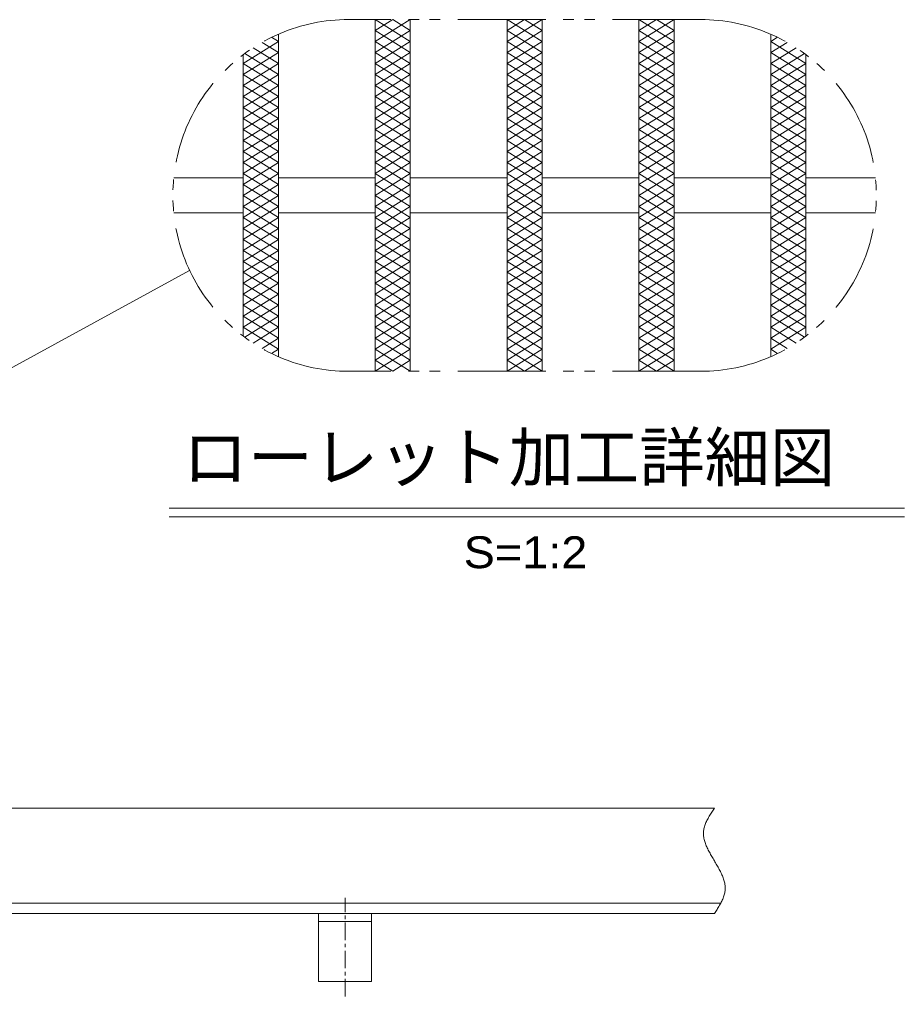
# Model space of a CAD drawing. Units: millimetres, scale not verified. Extents: x -1050 to 1050, y -742 to 742.
# Drawn here: x 212 to 463.6, y 153.9 to 431.7 of the extents above; entities that cross this region are included whole.
import ezdxf
from ezdxf.enums import TextEntityAlignment as Align

# ---------------------------------------------------------------- set-up
doc = ezdxf.new("R2010")
doc.units = ezdxf.units.MM
doc.header["$LTSCALE"] = 5
doc.linetypes.add('CHAIN1', pattern=[8, 5, -1, 1, -1])
doc.linetypes.add('DOUBLE_CHAIN1', pattern=[8.8, 5, -1, 0.6, -0.6, 0.6, -1])
for name, color, linetype, lineweight in [('0-1_寸法注釈', 2, 'Continuous', 9), ('0-4_蓋', 5, 'Continuous', 9), ('0-5_ハッチング', 4, 'Continuous', 9), ('0-6_想像線', 134, 'DOUBLE_CHAIN1', 9), ('0-9_枠', 7, 'Continuous', 9), ('0-B_アンカー', 7, 'Continuous', 9)]:
    doc.layers.add(name, color=color, linetype=linetype, lineweight=lineweight)
doc.styles.add('HG丸ｺﾞｼｯｸM-PRO', font='')
doc.styles.get('HG丸ｺﾞｼｯｸM-PRO').set_extended_font_data('HG丸ｺﾞｼｯｸM-PRO')

# ---------------------------------------------------------------- blocks, each defined once
blk = doc.blocks.new('A$C5D7C781A')
at = {"layer": '0-B_アンカー', "color": 6, "linetype": 'CHAIN1'}
blk.add_line((37.5, 140.11), (37.5, 0), dxfattribs=at)
at = {"layer": '0-B_アンカー'}
for p, q in [((0, 118.78), (0, 22.26)), ((0, 118.78), (75, 118.78)), ((75, 118.78), (75, 22.26)), ((75, 33.76), (0, 33.76)), ((0, 22.26), (75, 22.26))]:
    blk.add_line(p, q, dxfattribs=at)

msp = doc.modelspace()

# ---------------------------------------------------------------- linework, layer by layer
at = {"layer": '0-1_寸法注釈'}
for p, q in [((260.37, 360.362), (135.056, 291.755)), ((254.558, 292.76), (463.597, 292.76)), ((254.558, 290.26), (463.597, 290.26))]:
    msp.add_line(p, q, dxfattribs=at)
at = {"layer": '0-4_蓋'}
for p, q in [((313.103, 431.67), (313.103, 331.67)), ((313.103, 431.67), (313.103, 331.67)), ((323.103, 431.67), (323.103, 331.67)), ((323.103, 431.67), (323.103, 331.67)), ((350.603, 431.67), (350.603, 331.67)), ((350.603, 431.67), (350.603, 331.67)), ((360.603, 431.67), (360.603, 331.67)), ((360.603, 431.67), (360.603, 331.67)), ((388.103, 431.67), (388.103, 331.67)), ((388.103, 431.67), (388.103, 331.67)), ((398.103, 431.67), (398.103, 331.67)), ((398.103, 431.67), (398.103, 331.67)), ((285.603, 427.496), (285.603, 335.844)), ((285.603, 427.496), (285.603, 335.844)), ((425.603, 427.496), (425.603, 335.844)), ((425.603, 427.496), (425.603, 335.844)), ((275.603, 421.67), (275.603, 341.67)), ((275.603, 421.67), (275.603, 341.67)), ((435.603, 421.67), (435.603, 341.67)), ((435.603, 421.67), (435.603, 341.67)), ((255.853, 386.67), (275.603, 386.67)), ((285.603, 386.67), (313.103, 386.67)), ((323.103, 386.67), (350.603, 386.67)), ((360.603, 386.67), (388.103, 386.67)), ((398.103, 386.67), (425.603, 386.67)), ((435.603, 386.67), (455.352, 386.67)), ((255.853, 376.67), (275.603, 376.67)), ((285.603, 376.67), (313.103, 376.67)), ((323.103, 376.67), (350.603, 376.67)), ((360.603, 376.67), (388.103, 376.67)), ((398.103, 376.67), (425.603, 376.67)), ((435.603, 376.67), (455.352, 376.67))]:
    msp.add_line(p, q, dxfattribs=at)
at = {"layer": '0-5_ハッチング'}
for p, q in [((313.103, 425.42), (323.103, 431.67)), ((313.103, 431.67), (323.103, 425.42)), ((313.103, 428.545), (318.103, 431.67)), ((318.103, 431.67), (323.103, 428.545)), ((350.603, 425.42), (360.603, 431.67)), ((350.603, 431.67), (360.603, 425.42)), ((350.603, 428.545), (355.603, 431.67)), ((355.603, 431.67), (360.603, 428.545)), ((388.103, 425.42), (398.103, 431.67)), ((388.103, 431.67), (398.103, 425.42)), ((388.103, 428.545), (393.103, 431.67)), ((393.103, 431.67), (398.103, 428.545)), ((313.103, 422.295), (323.103, 428.545)), ((313.103, 428.545), (323.103, 422.295)), ((350.603, 422.295), (360.603, 428.545)), ((350.603, 428.545), (360.603, 422.295)), ((388.103, 422.295), (398.103, 428.545)), ((388.103, 428.545), (398.103, 422.295)), ((275.603, 419.17), (285.603, 425.42)), ((280.978, 425.186), (285.603, 422.295)), ((283.692, 426.614), (285.603, 425.42)), ((313.103, 419.17), (323.103, 425.42)), ((313.103, 425.42), (323.103, 419.17)), ((350.603, 419.17), (360.603, 425.42)), ((350.603, 425.42), (360.603, 419.17)), ((388.103, 419.17), (398.103, 425.42)), ((388.103, 425.42), (398.103, 419.17)), ((425.603, 425.42), (427.513, 426.614)), ((425.603, 425.42), (435.603, 419.17)), ((425.603, 422.295), (430.228, 425.186)), ((275.603, 416.045), (285.603, 422.295)), ((278.438, 423.648), (285.603, 419.17)), ((313.103, 416.045), (323.103, 422.295)), ((313.103, 422.295), (323.103, 416.045)), ((350.603, 416.045), (360.603, 422.295)), ((350.603, 422.295), (360.603, 416.045)), ((388.103, 416.045), (398.103, 422.295)), ((388.103, 422.295), (398.103, 416.045)), ((425.603, 419.17), (432.767, 423.648)), ((425.603, 422.295), (435.603, 416.045)), ((276.06, 422.009), (285.603, 416.045)), ((425.603, 416.045), (435.145, 422.009)), ((275.603, 419.17), (285.603, 412.92)), ((275.603, 412.92), (285.603, 419.17)), ((313.103, 419.17), (323.103, 412.92)), ((313.103, 412.92), (323.103, 419.17)), ((350.603, 419.17), (360.603, 412.92)), ((350.603, 412.92), (360.603, 419.17)), ((388.103, 419.17), (398.103, 412.92)), ((388.103, 412.92), (398.103, 419.17)), ((425.603, 419.17), (435.603, 412.92)), ((425.603, 412.92), (435.603, 419.17)), ((275.603, 416.045), (285.603, 409.795)), ((275.603, 409.795), (285.603, 416.045)), ((313.103, 416.045), (323.103, 409.795)), ((313.103, 409.795), (323.103, 416.045)), ((350.603, 416.045), (360.603, 409.795)), ((350.603, 409.795), (360.603, 416.045)), ((388.103, 416.045), (398.103, 409.795)), ((388.103, 409.795), (398.103, 416.045)), ((425.603, 416.045), (435.603, 409.795)), ((425.603, 409.795), (435.603, 416.045)), ((275.603, 412.92), (285.603, 406.67)), ((275.603, 406.67), (285.603, 412.92)), ((313.103, 412.92), (323.103, 406.67)), ((313.103, 406.67), (323.103, 412.92)), ((350.603, 412.92), (360.603, 406.67)), ((350.603, 406.67), (360.603, 412.92)), ((388.103, 412.92), (398.103, 406.67)), ((388.103, 406.67), (398.103, 412.92)), ((425.603, 412.92), (435.603, 406.67)), ((425.603, 406.67), (435.603, 412.92)), ((275.603, 409.795), (285.603, 403.545)), ((275.603, 403.545), (285.603, 409.795)), ((313.103, 409.795), (323.103, 403.545)), ((313.103, 403.545), (323.103, 409.795)), ((350.603, 409.795), (360.603, 403.545)), ((350.603, 403.545), (360.603, 409.795)), ((388.103, 409.795), (398.103, 403.545)), ((388.103, 403.545), (398.103, 409.795)), ((425.603, 409.795), (435.603, 403.545)), ((425.603, 403.545), (435.603, 409.795)), ((275.603, 406.67), (285.603, 400.42)), ((275.603, 400.42), (285.603, 406.67)), ((313.103, 400.42), (323.103, 406.67)), ((313.103, 406.67), (323.103, 400.42)), ((350.603, 406.67), (360.603, 400.42)), ((350.603, 400.42), (360.603, 406.67)), ((388.103, 406.67), (398.103, 400.42)), ((388.103, 400.42), (398.103, 406.67)), ((425.603, 406.67), (435.603, 400.42)), ((425.603, 400.42), (435.603, 406.67)), ((275.603, 403.545), (285.603, 397.295)), ((275.603, 397.295), (285.603, 403.545)), ((313.103, 403.545), (323.103, 397.295)), ((313.103, 397.295), (323.103, 403.545)), ((350.603, 403.545), (360.603, 397.295)), ((350.603, 397.295), (360.603, 403.545)), ((388.103, 403.545), (398.103, 397.295)), ((388.103, 397.295), (398.103, 403.545)), ((425.603, 403.545), (435.603, 397.295)), ((425.603, 397.295), (435.603, 403.545)), ((275.603, 394.17), (285.603, 400.42)), ((275.603, 400.42), (285.603, 394.17)), ((313.103, 394.17), (323.103, 400.42)), ((313.103, 400.42), (323.103, 394.17)), ((350.603, 394.17), (360.603, 400.42)), ((350.603, 400.42), (360.603, 394.17)), ((388.103, 394.17), (398.103, 400.42)), ((388.103, 400.42), (398.103, 394.17)), ((425.603, 394.17), (435.603, 400.42)), ((425.603, 400.42), (435.603, 394.17)), ((275.603, 391.045), (285.603, 397.295)), ((275.603, 397.295), (285.603, 391.045)), ((313.103, 391.045), (323.103, 397.295)), ((313.103, 397.295), (323.103, 391.045)), ((350.603, 391.045), (360.603, 397.295)), ((350.603, 397.295), (360.603, 391.045)), ((388.103, 391.045), (398.103, 397.295)), ((388.103, 397.295), (398.103, 391.045)), ((425.603, 391.045), (435.603, 397.295)), ((425.603, 397.295), (435.603, 391.045)), ((275.603, 387.92), (285.603, 394.17)), ((275.603, 394.17), (285.603, 387.92)), ((313.103, 387.92), (323.103, 394.17)), ((313.103, 394.17), (323.103, 387.92)), ((350.603, 387.92), (360.603, 394.17)), ((350.603, 394.17), (360.603, 387.92)), ((388.103, 387.92), (398.103, 394.17)), ((388.103, 394.17), (398.103, 387.92)), ((425.603, 387.92), (435.603, 394.17)), ((425.603, 394.17), (435.603, 387.92)), ((275.603, 384.795), (285.603, 391.045)), ((275.603, 391.045), (285.603, 384.795)), ((313.103, 384.795), (323.103, 391.045)), ((313.103, 391.045), (323.103, 384.795)), ((350.603, 384.795), (360.603, 391.045)), ((350.603, 391.045), (360.603, 384.795)), ((388.103, 384.795), (398.103, 391.045)), ((388.103, 391.045), (398.103, 384.795)), ((425.603, 384.795), (435.603, 391.045)), ((425.603, 391.045), (435.603, 384.795)), ((275.603, 381.67), (285.603, 387.92)), ((275.603, 387.92), (285.603, 381.67)), ((313.103, 381.67), (323.103, 387.92)), ((313.103, 387.92), (323.103, 381.67)), ((350.603, 381.67), (360.603, 387.92)), ((350.603, 387.92), (360.603, 381.67)), ((388.103, 381.67), (398.103, 387.92)), ((388.103, 387.92), (398.103, 381.67)), ((425.603, 381.67), (435.603, 387.92)), ((425.603, 387.92), (435.603, 381.67)), ((275.603, 378.545), (285.603, 384.795)), ((275.603, 384.795), (285.603, 378.545)), ((313.103, 378.545), (323.103, 384.795)), ((313.103, 384.795), (323.103, 378.545)), ((350.603, 378.545), (360.603, 384.795)), ((350.603, 384.795), (360.603, 378.545)), ((388.103, 378.545), (398.103, 384.795)), ((388.103, 384.795), (398.103, 378.545)), ((425.603, 378.545), (435.603, 384.795)), ((425.603, 384.795), (435.603, 378.545)), ((275.603, 375.42), (285.603, 381.67)), ((275.603, 381.67), (285.603, 375.42)), ((313.103, 375.42), (323.103, 381.67)), ((313.103, 381.67), (323.103, 375.42)), ((350.603, 375.42), (360.603, 381.67)), ((350.603, 381.67), (360.603, 375.42)), ((388.103, 375.42), (398.103, 381.67)), ((388.103, 381.67), (398.103, 375.42)), ((425.603, 375.42), (435.603, 381.67)), ((425.603, 381.67), (435.603, 375.42)), ((275.603, 372.295), (285.603, 378.545)), ((275.603, 378.545), (285.603, 372.295)), ((313.103, 372.295), (323.103, 378.545)), ((313.103, 378.545), (323.103, 372.295)), ((350.603, 372.295), (360.603, 378.545)), ((350.603, 378.545), (360.603, 372.295)), ((388.103, 372.295), (398.103, 378.545)), ((388.103, 378.545), (398.103, 372.295)), ((425.603, 372.295), (435.603, 378.545)), ((425.603, 378.545), (435.603, 372.295)), ((275.603, 369.17), (285.603, 375.42)), ((275.603, 375.42), (285.603, 369.17)), ((313.103, 369.17), (323.103, 375.42)), ((313.103, 375.42), (323.103, 369.17)), ((350.603, 369.17), (360.603, 375.42)), ((350.603, 375.42), (360.603, 369.17)), ((388.103, 369.17), (398.103, 375.42)), ((388.103, 375.42), (398.103, 369.17)), ((425.603, 369.17), (435.603, 375.42)), ((425.603, 375.42), (435.603, 369.17)), ((275.603, 366.045), (285.603, 372.295)), ((275.603, 372.295), (285.603, 366.045)), ((313.103, 366.045), (323.103, 372.295)), ((313.103, 372.295), (323.103, 366.045)), ((350.603, 366.045), (360.603, 372.295)), ((350.603, 372.295), (360.603, 366.045)), ((388.103, 366.045), (398.103, 372.295)), ((388.103, 372.295), (398.103, 366.045)), ((425.603, 366.045), (435.603, 372.295)), ((425.603, 372.295), (435.603, 366.045)), ((275.603, 362.92), (285.603, 369.17)), ((275.603, 369.17), (285.603, 362.92)), ((313.103, 362.92), (323.103, 369.17)), ((313.103, 369.17), (323.103, 362.92)), ((350.603, 362.92), (360.603, 369.17)), ((350.603, 369.17), (360.603, 362.92)), ((388.103, 362.92), (398.103, 369.17)), ((388.103, 369.17), (398.103, 362.92)), ((425.603, 362.92), (435.603, 369.17)), ((425.603, 369.17), (435.603, 362.92)), ((275.603, 359.795), (285.603, 366.045)), ((275.603, 366.045), (285.603, 359.795)), ((313.103, 359.795), (323.103, 366.045)), ((313.103, 366.045), (323.103, 359.795)), ((350.603, 359.795), (360.603, 366.045)), ((350.603, 366.045), (360.603, 359.795)), ((388.103, 359.795), (398.103, 366.045)), ((388.103, 366.045), (398.103, 359.795)), ((425.603, 359.795), (435.603, 366.045)), ((425.603, 366.045), (435.603, 359.795)), ((275.603, 356.67), (285.603, 362.92)), ((275.603, 362.92), (285.603, 356.67)), ((313.103, 356.67), (323.103, 362.92)), ((313.103, 362.92), (323.103, 356.67)), ((350.603, 356.67), (360.603, 362.92)), ((350.603, 362.92), (360.603, 356.67)), ((388.103, 356.67), (398.103, 362.92)), ((388.103, 362.92), (398.103, 356.67)), ((425.603, 356.67), (435.603, 362.92)), ((425.603, 362.92), (435.603, 356.67)), ((275.603, 359.795), (285.603, 353.545)), ((275.603, 353.545), (285.603, 359.795)), ((313.103, 359.795), (323.103, 353.545)), ((313.103, 353.545), (323.103, 359.795)), ((350.603, 359.795), (360.603, 353.545)), ((350.603, 353.545), (360.603, 359.795)), ((388.103, 359.795), (398.103, 353.545)), ((388.103, 353.545), (398.103, 359.795)), ((425.603, 359.795), (435.603, 353.545)), ((425.603, 353.545), (435.603, 359.795)), ((275.603, 356.67), (285.603, 350.42)), ((275.603, 350.42), (285.603, 356.67)), ((313.103, 356.67), (323.103, 350.42)), ((313.103, 350.42), (323.103, 356.67)), ((350.603, 356.67), (360.603, 350.42)), ((350.603, 350.42), (360.603, 356.67)), ((388.103, 356.67), (398.103, 350.42)), ((388.103, 350.42), (398.103, 356.67)), ((425.603, 356.67), (435.603, 350.42)), ((425.603, 350.42), (435.603, 356.67)), ((275.603, 353.545), (285.603, 347.295)), ((275.603, 347.295), (285.603, 353.545)), ((313.103, 353.545), (323.103, 347.295)), ((313.103, 347.295), (323.103, 353.545)), ((350.603, 353.545), (360.603, 347.295)), ((350.603, 347.295), (360.603, 353.545)), ((388.103, 353.545), (398.103, 347.295)), ((388.103, 347.295), (398.103, 353.545)), ((425.603, 353.545), (435.603, 347.295)), ((425.603, 347.295), (435.603, 353.545)), ((275.603, 350.42), (285.603, 344.17)), ((275.603, 344.17), (285.603, 350.42)), ((313.103, 350.42), (323.103, 344.17)), ((313.103, 344.17), (323.103, 350.42)), ((350.603, 350.42), (360.603, 344.17)), ((350.603, 344.17), (360.603, 350.42)), ((388.103, 350.42), (398.103, 344.17)), ((388.103, 344.17), (398.103, 350.42)), ((425.603, 350.42), (435.603, 344.17)), ((425.603, 344.17), (435.603, 350.42)), ((275.603, 347.295), (285.603, 341.045)), ((276.06, 341.331), (285.603, 347.295)), ((313.103, 347.295), (323.103, 341.045)), ((313.103, 341.045), (323.103, 347.295)), ((350.603, 347.295), (360.603, 341.045)), ((350.603, 341.045), (360.603, 347.295)), ((388.103, 347.295), (398.103, 341.045)), ((388.103, 341.045), (398.103, 347.295)), ((425.603, 347.295), (435.145, 341.331)), ((425.603, 341.045), (435.603, 347.295)), ((275.603, 344.17), (285.603, 337.92)), ((278.438, 339.692), (285.603, 344.17)), ((313.103, 344.17), (323.103, 337.92)), ((313.103, 337.92), (323.103, 344.17)), ((350.603, 344.17), (360.603, 337.92)), ((350.603, 337.92), (360.603, 344.17)), ((388.103, 344.17), (398.103, 337.92)), ((388.103, 337.92), (398.103, 344.17)), ((425.603, 337.92), (435.603, 344.17)), ((425.603, 344.17), (432.767, 339.692)), ((280.978, 338.154), (285.603, 341.045)), ((313.103, 341.045), (323.103, 334.795)), ((313.103, 334.795), (323.103, 341.045)), ((350.603, 341.045), (360.603, 334.795)), ((350.603, 334.795), (360.603, 341.045)), ((388.103, 341.045), (398.103, 334.795)), ((388.103, 334.795), (398.103, 341.045)), ((425.603, 341.045), (430.228, 338.154)), ((283.692, 336.726), (285.603, 337.92)), ((313.103, 337.92), (323.103, 331.67)), ((313.103, 331.67), (323.103, 337.92)), ((350.603, 337.92), (360.603, 331.67)), ((350.603, 331.67), (360.603, 337.92)), ((388.103, 337.92), (398.103, 331.67)), ((388.103, 331.67), (398.103, 337.92)), ((425.603, 337.92), (427.513, 336.726)), ((313.103, 334.795), (318.103, 331.67)), ((318.103, 331.67), (323.103, 334.795)), ((350.603, 334.795), (355.603, 331.67)), ((355.603, 331.67), (360.603, 334.795)), ((388.103, 334.795), (393.103, 331.67)), ((393.103, 331.67), (398.103, 334.795))]:
    msp.add_line(p, q, dxfattribs=at)
at = {"layer": '0-6_想像線'}
for p, q in [((405.603, 431.67), (305.603, 431.67)), ((405.603, 331.67), (305.603, 331.67))]:
    msp.add_line(p, q, dxfattribs=at)
for points in [[(409.55, 207.475), (409.359, 207.182), (409.169, 206.888), (408.98, 206.595), (408.792, 206.301), (408.608, 206.007), (408.427, 205.714), (408.249, 205.42), (408.076, 205.126), (407.909, 204.831), (407.747, 204.537), (407.592, 204.242), (407.443, 203.947), (407.303, 203.652), (407.171, 203.357), (407.048, 203.061), (406.935, 202.765), (406.832, 202.468), (406.741, 202.172), (406.661, 201.874), (406.593, 201.577), (406.538, 201.279), (406.497, 200.98), (406.47, 200.681), (406.458, 200.381), (406.46, 200.081), (406.476, 199.781), (406.505, 199.48), (406.547, 199.178), (406.601, 198.876), (406.666, 198.574), (406.743, 198.272), (406.829, 197.969), (406.926, 197.665), (407.032, 197.362), (407.147, 197.058), (407.27, 196.753), (407.401, 196.449), (407.538, 196.144), (407.683, 195.839)], [(407.683, 195.839), (407.833, 195.534), (407.989, 195.229), (408.15, 194.923), (408.316, 194.617), (408.485, 194.312), (408.657, 194.006), (408.833, 193.7), (409.01, 193.394), (409.189, 193.087), (409.369, 192.781), (409.55, 192.475)], [(411.417, 189.111), (411.267, 189.416), (411.111, 189.721), (410.95, 190.027), (410.784, 190.333), (410.615, 190.638), (410.443, 190.944), (410.267, 191.25), (410.09, 191.556), (409.911, 191.863), (409.731, 192.169), (409.55, 192.475)], [(409.55, 177.475), (409.741, 177.768), (409.931, 178.062), (410.12, 178.355), (410.308, 178.649), (410.492, 178.943), (410.673, 179.236), (410.851, 179.53), (411.024, 179.824), (411.191, 180.119), (411.353, 180.413), (411.508, 180.708), (411.657, 181.003), (411.797, 181.298), (411.929, 181.593), (412.052, 181.889), (412.165, 182.185), (412.268, 182.481), (412.359, 182.778), (412.439, 183.076), (412.507, 183.373), (412.562, 183.671), (412.603, 183.97), (412.63, 184.269), (412.642, 184.569), (412.64, 184.869), (412.624, 185.169), (412.595, 185.47), (412.553, 185.772), (412.499, 186.074), (412.434, 186.376), (412.357, 186.678), (412.271, 186.981), (412.174, 187.285), (412.068, 187.588), (411.953, 187.892), (411.83, 188.197), (411.699, 188.501), (411.562, 188.806), (411.417, 189.111)]]:
    msp.add_lwpolyline(points, dxfattribs=at)
for centre, start, end in [((305.603, 381.67), 90, 270), ((405.603, 381.67), 270, 90)]:
    msp.add_arc(centre, 50, start, end, dxfattribs=at)
at = {"layer": '0-9_枠'}
for p, q in [((204.55, 207.475), (409.55, 207.475)), ((-792.45, 180.475), (411.386, 180.475)), ((-795.45, 177.475), (409.55, 177.475))]:
    msp.add_line(p, q, dxfattribs=at)

# ---------------------------------------------------------------- block references
at = {"layer": '0-B_アンカー', "xscale": -0.2, "yscale": 0.2, "rotation": 180}
msp.add_blockref('A$C5D7C781A', (297.05, 181.927), dxfattribs=at)

# ---------------------------------------------------------------- texts
at = {"layer": '0-1_寸法注釈', "color": 7, "style": 'HG丸ｺﾞｼｯｸM-PRO'}
msp.add_text('ローレット加工詳細図', height=13.6, dxfattribs=at).set_placement((258.371, 296.332), align=Align.BOTTOM_LEFT)
at = {"layer": '0-1_寸法注釈', "color": 7, "style": 'HG丸ｺﾞｼｯｸM-PRO', "width": 1.1}
msp.add_text('S=1:2', height=9.054, dxfattribs=at).set_placement((338.27, 272.964), align=Align.BOTTOM_LEFT)

doc.saveas('drawing.dxf')
